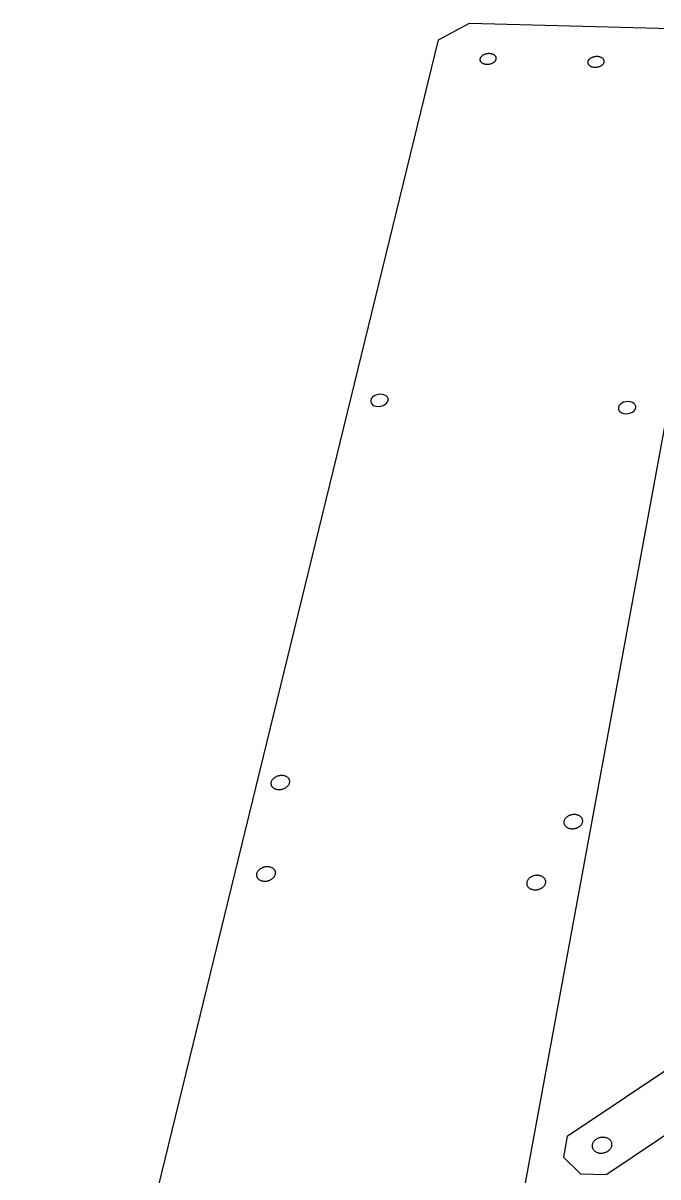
# Model space of a CAD drawing. Extents: x -270 to 291, y -189 to 194.
# Drawn here: x -270.2 to -138.6, y -45.3 to 194.1 of the extents above; entities that cross this region are included whole.
import ezdxf

# ---------------------------------------------------------------- set-up
doc = ezdxf.new("R2010")
doc.units = 0
doc.layers.get('0').update_dxf_attribs({"linetype": 'CONTINUOUS'})

msp = doc.modelspace()

# ---------------------------------------------------------------- linework, layer by layer
for p, q in [((-184.11, 190.59), (-177.68, 194.07)), ((-177.68, 194.07), (226.06, 183.11)), ((-270.2, -162.2), (-184.11, 190.59)), ((-175.48, 186.75), (-175.5, 186.68)), ((-175.45, 186.82), (-175.48, 186.75)), ((-175.42, 186.89), (-175.45, 186.82)), ((-175.38, 186.96), (-175.42, 186.89)), ((-175.33, 187.03), (-175.38, 186.96)), ((-175.28, 187.1), (-175.33, 187.03)), ((-175.22, 187.16), (-175.28, 187.1)), ((-175.15, 187.22), (-175.22, 187.16)), ((-175.08, 187.28), (-175.15, 187.22)), ((-175, 187.34), (-175.08, 187.28)), ((-174.92, 187.39), (-175, 187.34)), ((-174.83, 187.44), (-174.92, 187.39)), ((-174.74, 187.49), (-174.83, 187.44)), ((-174.64, 187.53), (-174.74, 187.49)), ((-174.54, 187.57), (-174.64, 187.53)), ((-174.44, 187.61), (-174.54, 187.57)), ((-174.34, 187.64), (-174.44, 187.61)), ((-174.23, 187.67), (-174.34, 187.64)), ((-174.12, 187.69), (-174.23, 187.67)), ((-174.01, 187.71), (-174.12, 187.69)), ((-173.9, 187.72), (-174.01, 187.71)), ((-173.79, 187.73), (-173.9, 187.72)), ((-173.68, 187.73), (-173.79, 187.73)), ((-173.57, 187.73), (-173.68, 187.73)), ((-173.46, 187.73), (-173.57, 187.73)), ((-173.35, 187.72), (-173.46, 187.73)), ((-173.25, 187.7), (-173.35, 187.72)), ((-173.15, 187.68), (-173.25, 187.7)), ((-173.05, 187.66), (-173.15, 187.68)), ((-172.95, 187.63), (-173.05, 187.66)), ((-172.86, 187.6), (-172.95, 187.63)), ((-172.77, 187.56), (-172.86, 187.6)), ((-172.68, 187.52), (-172.77, 187.56)), ((-172.6, 187.48), (-172.68, 187.52)), ((-172.53, 187.43), (-172.6, 187.48)), ((-172.46, 187.38), (-172.53, 187.43)), ((-172.4, 187.32), (-172.46, 187.38)), ((-172.34, 187.27), (-172.4, 187.32)), ((-172.29, 187.21), (-172.34, 187.27)), ((-172.25, 187.14), (-172.29, 187.21)), ((-172.21, 187.08), (-172.25, 187.14)), ((-172.18, 187.01), (-172.21, 187.08)), ((-172.16, 186.94), (-172.18, 187.01)), ((-172.14, 186.87), (-172.16, 186.94)), ((-172.13, 186.8), (-172.14, 186.87)), ((-172.14, 186.66), (-172.13, 186.73)), ((-172.13, 186.73), (-172.13, 186.8)), ((-152.65, 186.73), (-152.72, 186.67)), ((-152.57, 186.78), (-152.65, 186.73)), ((-152.48, 186.83), (-152.57, 186.78)), ((-152.39, 186.88), (-152.48, 186.83)), ((-152.29, 186.92), (-152.39, 186.88)), ((-152.2, 186.96), (-152.29, 186.92)), ((-152.09, 187), (-152.2, 186.96)), ((-151.99, 187.03), (-152.09, 187)), ((-151.88, 187.06), (-151.99, 187.03)), ((-151.78, 187.08), (-151.88, 187.06)), ((-151.67, 187.1), (-151.78, 187.08)), ((-151.56, 187.11), (-151.67, 187.1)), ((-151.45, 187.12), (-151.56, 187.11)), ((-151.33, 187.12), (-151.45, 187.12)), ((-151.22, 187.12), (-151.33, 187.12)), ((-151.12, 187.12), (-151.22, 187.12)), ((-151.01, 187.11), (-151.12, 187.12)), ((-150.9, 187.09), (-151.01, 187.11)), ((-150.8, 187.07), (-150.9, 187.09)), ((-150.7, 187.05), (-150.8, 187.07)), ((-150.6, 187.02), (-150.7, 187.05)), ((-150.51, 186.99), (-150.6, 187.02)), ((-150.42, 186.95), (-150.51, 186.99)), ((-150.33, 186.91), (-150.42, 186.95)), ((-150.25, 186.87), (-150.33, 186.91)), ((-150.18, 186.82), (-150.25, 186.87)), ((-150.11, 186.77), (-150.18, 186.82)), ((-150.04, 186.71), (-150.11, 186.77)), ((-175.5, 186.68), (-175.52, 186.61)), ((-175.52, 186.61), (-175.52, 186.53)), ((-175.52, 186.53), (-175.52, 186.46)), ((-175.52, 186.46), (-175.51, 186.39)), ((-175.51, 186.39), (-175.5, 186.32)), ((-175.5, 186.32), (-175.47, 186.25)), ((-175.47, 186.25), (-175.44, 186.19)), ((-175.44, 186.19), (-175.41, 186.12)), ((-175.41, 186.12), (-175.36, 186.06)), ((-175.36, 186.06), (-175.31, 186)), ((-175.31, 186), (-175.26, 185.94)), ((-175.26, 185.94), (-175.19, 185.89)), ((-175.19, 185.89), (-175.13, 185.83)), ((-175.13, 185.83), (-175.05, 185.79)), ((-175.05, 185.79), (-174.97, 185.74)), ((-174.97, 185.74), (-174.89, 185.7)), ((-174.89, 185.7), (-174.8, 185.66)), ((-174.8, 185.66), (-174.71, 185.63)), ((-174.71, 185.63), (-174.61, 185.6)), ((-174.61, 185.6), (-174.51, 185.58)), ((-174.51, 185.58), (-174.41, 185.56)), ((-174.41, 185.56), (-174.3, 185.55)), ((-174.3, 185.55), (-174.19, 185.54)), ((-174.19, 185.54), (-174.08, 185.53)), ((-174.08, 185.53), (-173.97, 185.53)), ((-173.97, 185.53), (-173.86, 185.53)), ((-173.86, 185.53), (-173.75, 185.54)), ((-173.75, 185.54), (-173.64, 185.56)), ((-173.64, 185.56), (-173.53, 185.57)), ((-173.53, 185.57), (-173.42, 185.6)), ((-173.42, 185.6), (-173.31, 185.62)), ((-173.31, 185.62), (-173.21, 185.66)), ((-173.21, 185.66), (-173.11, 185.69)), ((-173.11, 185.69), (-173.01, 185.73)), ((-173.01, 185.73), (-172.91, 185.77)), ((-172.91, 185.77), (-172.82, 185.82)), ((-172.82, 185.82), (-172.73, 185.87)), ((-172.73, 185.87), (-172.65, 185.93)), ((-172.65, 185.93), (-172.57, 185.98)), ((-172.57, 185.98), (-172.5, 186.04)), ((-172.5, 186.04), (-172.44, 186.1)), ((-172.44, 186.1), (-172.37, 186.17)), ((-172.37, 186.17), (-172.32, 186.24)), ((-172.32, 186.24), (-172.27, 186.3)), ((-172.27, 186.3), (-172.23, 186.37)), ((-172.23, 186.37), (-172.2, 186.44)), ((-172.2, 186.44), (-172.17, 186.51)), ((-172.17, 186.51), (-172.15, 186.59)), ((-172.15, 186.59), (-172.14, 186.66)), ((-153.14, 186.07), (-153.15, 185.99)), ((-153.15, 185.99), (-153.15, 185.92)), ((-153.15, 185.92), (-153.15, 185.85)), ((-153.15, 185.85), (-153.14, 185.78)), ((-153.12, 186.14), (-153.14, 186.07)), ((-153.14, 185.78), (-153.12, 185.71)), ((-153.09, 186.21), (-153.12, 186.14)), ((-153.12, 185.71), (-153.1, 185.64)), ((-153.1, 185.64), (-153.07, 185.57)), ((-153.06, 186.28), (-153.09, 186.21)), ((-153.07, 185.57), (-153.03, 185.51)), ((-153.02, 186.35), (-153.06, 186.28)), ((-153.03, 185.51), (-152.98, 185.45)), ((-152.97, 186.42), (-153.02, 186.35)), ((-152.98, 185.45), (-152.93, 185.39)), ((-152.92, 186.48), (-152.97, 186.42)), ((-152.93, 185.39), (-152.87, 185.33)), ((-152.86, 186.55), (-152.92, 186.48)), ((-152.87, 185.33), (-152.81, 185.27)), ((-152.79, 186.61), (-152.86, 186.55)), ((-152.81, 185.27), (-152.74, 185.22)), ((-152.72, 186.67), (-152.79, 186.61)), ((-152.74, 185.22), (-152.66, 185.17)), ((-152.66, 185.17), (-152.58, 185.13)), ((-152.58, 185.13), (-152.5, 185.09)), ((-152.5, 185.09), (-152.41, 185.05)), ((-152.41, 185.05), (-152.32, 185.02)), ((-152.32, 185.02), (-152.22, 184.99)), ((-152.22, 184.99), (-152.12, 184.97)), ((-152.12, 184.97), (-152.01, 184.95)), ((-152.01, 184.95), (-151.91, 184.93)), ((-151.91, 184.93), (-151.8, 184.92)), ((-151.8, 184.92), (-151.69, 184.92)), ((-151.69, 184.92), (-151.58, 184.92)), ((-151.58, 184.92), (-151.47, 184.92)), ((-151.47, 184.92), (-151.36, 184.93)), ((-151.36, 184.93), (-151.25, 184.94)), ((-151.25, 184.94), (-151.14, 184.96)), ((-151.14, 184.96), (-151.03, 184.98)), ((-151.03, 184.98), (-150.92, 185.01)), ((-150.92, 185.01), (-150.82, 185.04)), ((-150.82, 185.04), (-150.72, 185.08)), ((-150.72, 185.08), (-150.62, 185.12)), ((-150.62, 185.12), (-150.52, 185.16)), ((-150.52, 185.16), (-150.43, 185.21)), ((-150.43, 185.21), (-150.35, 185.26)), ((-150.35, 185.26), (-150.27, 185.31)), ((-150.27, 185.31), (-150.19, 185.37)), ((-150.19, 185.37), (-150.12, 185.43)), ((-150.12, 185.43), (-150.05, 185.49)), ((-150.05, 185.49), (-149.99, 185.56)), ((-149.98, 186.66), (-150.04, 186.71)), ((-149.99, 185.56), (-149.94, 185.62)), ((-149.93, 186.59), (-149.98, 186.66)), ((-149.94, 185.62), (-149.9, 185.69)), ((-149.89, 186.53), (-149.93, 186.59)), ((-149.9, 185.69), (-149.86, 185.76)), ((-149.85, 186.47), (-149.89, 186.53)), ((-149.86, 185.76), (-149.82, 185.83)), ((-149.82, 186.4), (-149.85, 186.47)), ((-149.79, 186.33), (-149.82, 186.4)), ((-149.82, 185.83), (-149.8, 185.9)), ((-149.8, 185.9), (-149.78, 185.98)), ((-149.78, 186.26), (-149.79, 186.33)), ((-149.77, 186.19), (-149.78, 186.26)), ((-149.78, 185.98), (-149.77, 186.05)), ((-149.76, 186.12), (-149.77, 186.19)), ((-149.77, 186.05), (-149.76, 186.12)), ((-176.22, -101.86), (-128.31, 158.84)), ((-198.05, 116.09), (-198.16, 115.77)), ((-198.16, 115.77), (-198.14, 115.44)), ((-198.14, 115.44), (-198.01, 115.14)), ((-197.82, 116.4), (-198.05, 116.09)), ((-198.01, 115.14), (-197.76, 114.88)), ((-197.5, 116.66), (-197.82, 116.4)), ((-197.09, 116.87), (-197.5, 116.66)), ((-196.64, 117), (-197.09, 116.87)), ((-196.17, 117.05), (-196.64, 117)), ((-195.7, 117.02), (-196.17, 117.05)), ((-195.29, 116.9), (-195.7, 117.02)), ((-195.6, 114.72), (-195.2, 114.93)), ((-194.94, 116.71), (-195.29, 116.9)), ((-195.2, 114.93), (-194.87, 115.19)), ((-194.69, 116.45), (-194.94, 116.71)), ((-194.87, 115.19), (-194.65, 115.5)), ((-194.56, 116.15), (-194.69, 116.45)), ((-194.65, 115.5), (-194.54, 115.83)), ((-194.54, 115.83), (-194.56, 116.15)), ((-146.47, 114.96), (-146.71, 114.66)), ((-146.14, 115.21), (-146.47, 114.96)), ((-145.73, 115.4), (-146.14, 115.21)), ((-145.27, 115.52), (-145.73, 115.4)), ((-144.8, 115.55), (-145.27, 115.52)), ((-144.34, 115.5), (-144.8, 115.55)), ((-143.93, 115.36), (-144.34, 115.5)), ((-143.6, 115.15), (-143.93, 115.36)), ((-143.36, 114.89), (-143.6, 115.15)), ((-197.76, 114.88), (-197.41, 114.69)), ((-197.41, 114.69), (-196.99, 114.57)), ((-196.99, 114.57), (-196.53, 114.54)), ((-196.53, 114.54), (-196.06, 114.59)), ((-196.06, 114.59), (-195.6, 114.72)), ((-146.71, 114.66), (-146.83, 114.33)), ((-146.83, 114.33), (-146.82, 114.01)), ((-146.82, 114.01), (-146.7, 113.7)), ((-146.7, 113.7), (-146.46, 113.43)), ((-146.46, 113.43), (-146.12, 113.22)), ((-146.12, 113.22), (-145.71, 113.08)), ((-145.71, 113.08), (-145.25, 113.03)), ((-145.25, 113.03), (-144.78, 113.06)), ((-144.78, 113.06), (-144.32, 113.18)), ((-144.32, 113.18), (-143.92, 113.37)), ((-143.92, 113.37), (-143.58, 113.62)), ((-143.58, 113.62), (-143.35, 113.92)), ((-143.23, 114.58), (-143.36, 114.89)), ((-143.35, 113.92), (-143.23, 114.25)), ((-143.23, 114.25), (-143.23, 114.58)), ((-218.82, 36.48), (-218.83, 36.39)), ((-218.83, 36.39), (-218.83, 36.29)), ((-218.83, 36.29), (-218.83, 36.2)), ((-218.83, 36.2), (-218.81, 36.11)), ((-218.8, 36.58), (-218.82, 36.48)), ((-218.81, 36.11), (-218.79, 36.02)), ((-218.78, 36.67), (-218.8, 36.58)), ((-218.79, 36.02), (-218.76, 35.93)), ((-218.74, 36.77), (-218.78, 36.67)), ((-218.76, 35.93), (-218.72, 35.85)), ((-218.7, 36.86), (-218.74, 36.77)), ((-218.65, 36.95), (-218.7, 36.86)), ((-218.59, 37.04), (-218.65, 36.95)), ((-218.52, 37.13), (-218.59, 37.04)), ((-218.45, 37.21), (-218.52, 37.13)), ((-218.37, 37.29), (-218.45, 37.21)), ((-218.29, 37.37), (-218.37, 37.29)), ((-218.19, 37.44), (-218.29, 37.37)), ((-218.1, 37.52), (-218.19, 37.44)), ((-218, 37.58), (-218.1, 37.52)), ((-217.89, 37.64), (-218, 37.58)), ((-217.78, 37.7), (-217.89, 37.64)), ((-217.66, 37.75), (-217.78, 37.7)), ((-217.54, 37.8), (-217.66, 37.75)), ((-217.42, 37.84), (-217.54, 37.8)), ((-217.3, 37.87), (-217.42, 37.84)), ((-217.17, 37.9), (-217.3, 37.87)), ((-217.05, 37.93), (-217.17, 37.9)), ((-216.92, 37.95), (-217.05, 37.93)), ((-216.79, 37.96), (-216.92, 37.95)), ((-216.66, 37.96), (-216.79, 37.96)), ((-216.54, 37.96), (-216.66, 37.96)), ((-216.41, 37.95), (-216.54, 37.96)), ((-216.29, 37.94), (-216.41, 37.95)), ((-216.17, 37.92), (-216.29, 37.94)), ((-216.05, 37.9), (-216.17, 37.92)), ((-215.94, 37.87), (-216.05, 37.9)), ((-215.83, 37.83), (-215.94, 37.87)), ((-215.73, 37.79), (-215.83, 37.83)), ((-215.63, 37.74), (-215.73, 37.79)), ((-215.53, 37.69), (-215.63, 37.74)), ((-215.44, 37.63), (-215.53, 37.69)), ((-215.36, 37.56), (-215.44, 37.63)), ((-215.28, 37.5), (-215.36, 37.56)), ((-215.31, 35.82), (-215.24, 35.91)), ((-215.21, 37.42), (-215.28, 37.5)), ((-215.24, 35.91), (-215.18, 36)), ((-215.15, 37.35), (-215.21, 37.42)), ((-215.18, 36), (-215.12, 36.08)), ((-215.1, 37.27), (-215.15, 37.35)), ((-215.12, 36.08), (-215.07, 36.18)), ((-215.05, 37.19), (-215.1, 37.27)), ((-215.07, 36.18), (-215.03, 36.27)), ((-215.01, 37.1), (-215.05, 37.19)), ((-215.03, 36.27), (-214.99, 36.36)), ((-214.98, 37.01), (-215.01, 37.1)), ((-214.99, 36.36), (-214.96, 36.46)), ((-214.96, 36.92), (-214.98, 37.01)), ((-214.94, 36.83), (-214.96, 36.92)), ((-214.96, 36.46), (-214.95, 36.55)), ((-214.95, 36.55), (-214.94, 36.65)), ((-214.93, 36.74), (-214.94, 36.83)), ((-214.94, 36.65), (-214.93, 36.74)), ((-218.72, 35.85), (-218.67, 35.76)), ((-218.67, 35.76), (-218.62, 35.68)), ((-218.62, 35.68), (-218.56, 35.61)), ((-218.56, 35.61), (-218.49, 35.54)), ((-218.49, 35.54), (-218.41, 35.47)), ((-218.41, 35.47), (-218.33, 35.41)), ((-218.33, 35.41), (-218.24, 35.35)), ((-218.24, 35.35), (-218.15, 35.29)), ((-218.15, 35.29), (-218.05, 35.25)), ((-218.05, 35.25), (-217.94, 35.2)), ((-217.94, 35.2), (-217.83, 35.17)), ((-217.83, 35.17), (-217.72, 35.13)), ((-217.72, 35.13), (-217.6, 35.11)), ((-217.6, 35.11), (-217.48, 35.09)), ((-217.48, 35.09), (-217.36, 35.08)), ((-217.36, 35.08), (-217.23, 35.07)), ((-217.23, 35.07), (-217.11, 35.07)), ((-217.11, 35.07), (-216.98, 35.07)), ((-216.98, 35.07), (-216.85, 35.09)), ((-216.85, 35.09), (-216.72, 35.1)), ((-216.72, 35.1), (-216.6, 35.13)), ((-216.6, 35.13), (-216.47, 35.16)), ((-216.47, 35.16), (-216.35, 35.19)), ((-216.35, 35.19), (-216.22, 35.23)), ((-216.22, 35.23), (-216.11, 35.28)), ((-216.11, 35.28), (-215.99, 35.33)), ((-215.99, 35.33), (-215.88, 35.39)), ((-215.88, 35.39), (-215.77, 35.45)), ((-215.77, 35.45), (-215.67, 35.52)), ((-215.67, 35.52), (-215.57, 35.59)), ((-215.57, 35.59), (-215.48, 35.66)), ((-215.48, 35.66), (-215.39, 35.74)), ((-215.39, 35.74), (-215.31, 35.82)), ((-158.02, 28.75), (-158.06, 28.65)), ((-157.97, 28.84), (-158.02, 28.75)), ((-157.92, 28.93), (-157.97, 28.84)), ((-157.86, 29.02), (-157.92, 28.93)), ((-157.79, 29.1), (-157.86, 29.02)), ((-157.71, 29.19), (-157.79, 29.1)), ((-157.63, 29.27), (-157.71, 29.19)), ((-157.54, 29.34), (-157.63, 29.27)), ((-157.45, 29.41), (-157.54, 29.34)), ((-157.35, 29.48), (-157.45, 29.41)), ((-157.24, 29.54), (-157.35, 29.48)), ((-157.14, 29.6), (-157.24, 29.54)), ((-157.02, 29.65), (-157.14, 29.6)), ((-156.9, 29.7), (-157.02, 29.65)), ((-156.78, 29.74), (-156.9, 29.7)), ((-156.66, 29.78), (-156.78, 29.74)), ((-156.54, 29.81), (-156.66, 29.78)), ((-156.41, 29.83), (-156.54, 29.81)), ((-156.28, 29.85), (-156.41, 29.83)), ((-156.16, 29.86), (-156.28, 29.85)), ((-156.03, 29.87), (-156.16, 29.86)), ((-155.9, 29.87), (-156.03, 29.87)), ((-155.78, 29.86), (-155.9, 29.87)), ((-155.65, 29.85), (-155.78, 29.86)), ((-155.53, 29.83), (-155.65, 29.85)), ((-155.41, 29.8), (-155.53, 29.83)), ((-155.29, 29.77), (-155.41, 29.8)), ((-155.18, 29.73), (-155.29, 29.77)), ((-155.07, 29.69), (-155.18, 29.73)), ((-154.97, 29.64), (-155.07, 29.69)), ((-154.87, 29.59), (-154.97, 29.64)), ((-154.78, 29.53), (-154.87, 29.59)), ((-154.69, 29.46), (-154.78, 29.53)), ((-154.61, 29.39), (-154.69, 29.46)), ((-154.54, 29.32), (-154.61, 29.39)), ((-154.47, 29.24), (-154.54, 29.32)), ((-154.41, 29.16), (-154.47, 29.24)), ((-154.36, 29.08), (-154.41, 29.16)), ((-154.32, 28.99), (-154.36, 29.08)), ((-154.28, 28.91), (-154.32, 28.99)), ((-154.25, 28.81), (-154.28, 28.91)), ((-154.23, 28.72), (-154.25, 28.81)), ((-158.11, 28.46), (-158.13, 28.37)), ((-158.13, 28.37), (-158.13, 28.27)), ((-158.13, 28.27), (-158.13, 28.18)), ((-158.13, 28.18), (-158.12, 28.08)), ((-158.12, 28.08), (-158.1, 27.99)), ((-158.09, 28.56), (-158.11, 28.46)), ((-158.1, 27.99), (-158.07, 27.9)), ((-158.06, 28.65), (-158.09, 28.56)), ((-158.07, 27.9), (-158.03, 27.81)), ((-158.03, 27.81), (-157.99, 27.72)), ((-157.99, 27.72), (-157.94, 27.64)), ((-157.94, 27.64), (-157.88, 27.56)), ((-157.88, 27.56), (-157.81, 27.48)), ((-157.81, 27.48), (-157.74, 27.41)), ((-157.74, 27.41), (-157.66, 27.34)), ((-157.66, 27.34), (-157.57, 27.27)), ((-157.57, 27.27), (-157.48, 27.21)), ((-157.48, 27.21), (-157.38, 27.16)), ((-157.38, 27.16), (-157.28, 27.11)), ((-157.28, 27.11), (-157.17, 27.07)), ((-157.17, 27.07), (-157.06, 27.03)), ((-157.06, 27.03), (-156.94, 27)), ((-156.94, 27), (-156.82, 26.97)), ((-156.82, 26.97), (-156.7, 26.95)), ((-156.7, 26.95), (-156.58, 26.94)), ((-156.58, 26.94), (-156.45, 26.93)), ((-156.45, 26.93), (-156.32, 26.93)), ((-156.32, 26.93), (-156.19, 26.94)), ((-156.19, 26.94), (-156.07, 26.95)), ((-156.07, 26.95), (-155.94, 26.97)), ((-155.94, 26.97), (-155.81, 26.99)), ((-155.81, 26.99), (-155.69, 27.02)), ((-155.69, 27.02), (-155.56, 27.06)), ((-155.56, 27.06), (-155.44, 27.1)), ((-155.44, 27.1), (-155.33, 27.15)), ((-155.33, 27.15), (-155.21, 27.2)), ((-155.21, 27.2), (-155.1, 27.26)), ((-155.1, 27.26), (-155, 27.32)), ((-155, 27.32), (-154.9, 27.39)), ((-154.9, 27.39), (-154.81, 27.46)), ((-154.81, 27.46), (-154.72, 27.54)), ((-154.72, 27.54), (-154.63, 27.61)), ((-154.63, 27.61), (-154.56, 27.7)), ((-154.56, 27.7), (-154.49, 27.78)), ((-154.49, 27.78), (-154.43, 27.87)), ((-154.43, 27.87), (-154.38, 27.96)), ((-154.38, 27.96), (-154.33, 28.06)), ((-154.33, 28.06), (-154.29, 28.15)), ((-154.29, 28.15), (-154.26, 28.24)), ((-154.26, 28.24), (-154.24, 28.34)), ((-154.24, 28.34), (-154.23, 28.44)), ((-154.22, 28.63), (-154.23, 28.72)), ((-154.23, 28.44), (-154.22, 28.53)), ((-154.22, 28.53), (-154.22, 28.63)), ((-221.82, 17.51), (-221.83, 17.41)), ((-221.83, 17.41), (-221.83, 17.31)), ((-221.83, 17.31), (-221.83, 17.22)), ((-221.83, 17.22), (-221.81, 17.12)), ((-221.8, 17.61), (-221.82, 17.51)), ((-221.81, 17.12), (-221.79, 17.03)), ((-221.77, 17.7), (-221.8, 17.61)), ((-221.79, 17.03), (-221.76, 16.94)), ((-221.74, 17.8), (-221.77, 17.7)), ((-221.76, 16.94), (-221.72, 16.85)), ((-221.69, 17.9), (-221.74, 17.8)), ((-221.72, 16.85), (-221.67, 16.77)), ((-221.64, 17.99), (-221.69, 17.9)), ((-221.67, 16.77), (-221.61, 16.68)), ((-221.58, 18.08), (-221.64, 17.99)), ((-221.51, 18.17), (-221.58, 18.08)), ((-221.44, 18.26), (-221.51, 18.17)), ((-221.36, 18.34), (-221.44, 18.26)), ((-221.27, 18.43), (-221.36, 18.34)), ((-221.18, 18.5), (-221.27, 18.43)), ((-221.08, 18.58), (-221.18, 18.5)), ((-220.97, 18.64), (-221.08, 18.58)), ((-220.87, 18.71), (-220.97, 18.64)), ((-220.75, 18.77), (-220.87, 18.71)), ((-220.64, 18.82), (-220.75, 18.77)), ((-220.51, 18.87), (-220.64, 18.82)), ((-220.39, 18.91), (-220.51, 18.87)), ((-220.27, 18.95), (-220.39, 18.91)), ((-220.14, 18.98), (-220.27, 18.95)), ((-220.01, 19), (-220.14, 18.98)), ((-219.88, 19.02), (-220.01, 19)), ((-219.75, 19.03), (-219.88, 19.02)), ((-219.62, 19.04), (-219.75, 19.03)), ((-219.49, 19.04), (-219.62, 19.04)), ((-219.37, 19.03), (-219.49, 19.04)), ((-219.24, 19.02), (-219.37, 19.03)), ((-219.12, 19), (-219.24, 19.02)), ((-219, 18.97), (-219.12, 19)), ((-218.89, 18.94), (-219, 18.97)), ((-218.77, 18.9), (-218.89, 18.94)), ((-218.67, 18.85), (-218.77, 18.9)), ((-218.57, 18.81), (-218.67, 18.85)), ((-218.47, 18.75), (-218.57, 18.81)), ((-218.38, 18.69), (-218.47, 18.75)), ((-218.3, 18.63), (-218.38, 18.69)), ((-218.34, 16.74), (-218.26, 16.83)), ((-218.22, 18.56), (-218.3, 18.63)), ((-218.26, 16.83), (-218.18, 16.92)), ((-218.15, 18.48), (-218.22, 18.56)), ((-218.18, 16.92), (-218.12, 17.01)), ((-218.09, 18.4), (-218.15, 18.48)), ((-218.12, 17.01), (-218.06, 17.1)), ((-218.03, 18.32), (-218.09, 18.4)), ((-218.06, 17.1), (-218, 17.19)), ((-217.98, 18.24), (-218.03, 18.32)), ((-218, 17.19), (-217.96, 17.29)), ((-217.94, 18.15), (-217.98, 18.24)), ((-217.96, 17.29), (-217.93, 17.38)), ((-217.91, 18.06), (-217.94, 18.15)), ((-217.93, 17.38), (-217.9, 17.48)), ((-217.89, 17.97), (-217.91, 18.06)), ((-217.9, 17.48), (-217.88, 17.58)), ((-217.87, 17.87), (-217.89, 17.97)), ((-217.88, 17.58), (-217.87, 17.68)), ((-217.87, 17.77), (-217.87, 17.87)), ((-217.87, 17.68), (-217.87, 17.77)), ((-165.13, 16.79), (-165.23, 16.72)), ((-165.03, 16.86), (-165.13, 16.79)), ((-164.93, 16.93), (-165.03, 16.86)), ((-164.81, 16.98), (-164.93, 16.93)), ((-164.7, 17.04), (-164.81, 16.98)), ((-164.58, 17.09), (-164.7, 17.04)), ((-164.46, 17.13), (-164.58, 17.09)), ((-164.34, 17.17), (-164.46, 17.13)), ((-164.21, 17.2), (-164.34, 17.17)), ((-164.08, 17.22), (-164.21, 17.2)), ((-163.95, 17.24), (-164.08, 17.22)), ((-163.82, 17.25), (-163.95, 17.24)), ((-163.69, 17.26), (-163.82, 17.25)), ((-163.57, 17.26), (-163.69, 17.26)), ((-163.44, 17.25), (-163.57, 17.26)), ((-163.31, 17.23), (-163.44, 17.25)), ((-163.19, 17.21), (-163.31, 17.23)), ((-163.07, 17.19), (-163.19, 17.21)), ((-162.95, 17.16), (-163.07, 17.19)), ((-162.84, 17.12), (-162.95, 17.16)), ((-162.73, 17.07), (-162.84, 17.12)), ((-162.63, 17.02), (-162.73, 17.07)), ((-162.53, 16.97), (-162.63, 17.02)), ((-162.43, 16.91), (-162.53, 16.97)), ((-162.35, 16.84), (-162.43, 16.91)), ((-162.27, 16.77), (-162.35, 16.84)), ((-162.19, 16.7), (-162.27, 16.77)), ((-221.61, 16.68), (-221.55, 16.61)), ((-221.55, 16.61), (-221.48, 16.53)), ((-221.48, 16.53), (-221.4, 16.46)), ((-221.4, 16.46), (-221.32, 16.4)), ((-221.32, 16.4), (-221.23, 16.34)), ((-221.23, 16.34), (-221.13, 16.28)), ((-221.13, 16.28), (-221.03, 16.23)), ((-221.03, 16.23), (-220.93, 16.19)), ((-220.93, 16.19), (-220.81, 16.15)), ((-220.81, 16.15), (-220.7, 16.12)), ((-220.7, 16.12), (-220.58, 16.09)), ((-220.58, 16.09), (-220.46, 16.07)), ((-220.46, 16.07), (-220.33, 16.06)), ((-220.33, 16.06), (-220.21, 16.05)), ((-220.21, 16.05), (-220.08, 16.05)), ((-220.08, 16.05), (-219.95, 16.05)), ((-219.95, 16.05), (-219.82, 16.07)), ((-219.82, 16.07), (-219.69, 16.08)), ((-219.69, 16.08), (-219.56, 16.11)), ((-219.56, 16.11), (-219.43, 16.14)), ((-219.43, 16.14), (-219.31, 16.18)), ((-219.31, 16.18), (-219.18, 16.22)), ((-219.18, 16.22), (-219.06, 16.27)), ((-219.06, 16.27), (-218.94, 16.32)), ((-218.94, 16.32), (-218.83, 16.38)), ((-218.83, 16.38), (-218.72, 16.44)), ((-218.72, 16.44), (-218.62, 16.51)), ((-218.62, 16.51), (-218.52, 16.59)), ((-218.52, 16.59), (-218.42, 16.66)), ((-218.42, 16.66), (-218.34, 16.74)), ((-165.82, 15.72), (-165.83, 15.63)), ((-165.83, 15.63), (-165.83, 15.53)), ((-165.83, 15.53), (-165.82, 15.43)), ((-165.81, 15.82), (-165.82, 15.72)), ((-165.82, 15.43), (-165.8, 15.34)), ((-165.79, 15.92), (-165.81, 15.82)), ((-165.8, 15.34), (-165.77, 15.24)), ((-165.75, 16.02), (-165.79, 15.92)), ((-165.77, 15.24), (-165.73, 15.15)), ((-165.71, 16.11), (-165.75, 16.02)), ((-165.73, 15.15), (-165.69, 15.06)), ((-165.67, 16.21), (-165.71, 16.11)), ((-165.69, 15.06), (-165.64, 14.98)), ((-165.61, 16.3), (-165.67, 16.21)), ((-165.64, 14.98), (-165.58, 14.9)), ((-165.55, 16.39), (-165.61, 16.3)), ((-165.58, 14.9), (-165.51, 14.82)), ((-165.48, 16.48), (-165.55, 16.39)), ((-165.51, 14.82), (-165.44, 14.74)), ((-165.4, 16.56), (-165.48, 16.48)), ((-165.44, 14.74), (-165.36, 14.67)), ((-165.32, 16.64), (-165.4, 16.56)), ((-165.36, 14.67), (-165.27, 14.61)), ((-165.23, 16.72), (-165.32, 16.64)), ((-165.27, 14.61), (-165.18, 14.55)), ((-165.18, 14.55), (-165.08, 14.49)), ((-165.08, 14.49), (-164.98, 14.44)), ((-164.98, 14.44), (-164.87, 14.4)), ((-164.87, 14.4), (-164.75, 14.36)), ((-163.37, 14.35), (-163.24, 14.39)), ((-163.24, 14.39), (-163.12, 14.43)), ((-163.12, 14.43), (-163, 14.48)), ((-163, 14.48), (-162.89, 14.53)), ((-162.89, 14.53), (-162.78, 14.59)), ((-162.78, 14.59), (-162.67, 14.66)), ((-162.67, 14.66), (-162.57, 14.72)), ((-162.57, 14.72), (-162.47, 14.8)), ((-162.47, 14.8), (-162.38, 14.87)), ((-162.38, 14.87), (-162.3, 14.96)), ((-162.3, 14.96), (-162.22, 15.04)), ((-162.22, 15.04), (-162.15, 15.13)), ((-162.13, 16.62), (-162.19, 16.7)), ((-162.15, 15.13), (-162.09, 15.22)), ((-162.07, 16.54), (-162.13, 16.62)), ((-162.09, 15.22), (-162.04, 15.31)), ((-162.02, 16.45), (-162.07, 16.54)), ((-162.04, 15.31), (-161.99, 15.41)), ((-161.97, 16.37), (-162.02, 16.45)), ((-161.99, 15.41), (-161.95, 15.5)), ((-161.94, 16.27), (-161.97, 16.37)), ((-161.95, 15.5), (-161.92, 15.6)), ((-161.91, 16.18), (-161.94, 16.27)), ((-161.92, 15.6), (-161.9, 15.7)), ((-161.89, 16.09), (-161.91, 16.18)), ((-161.9, 15.7), (-161.88, 15.79)), ((-161.88, 15.99), (-161.89, 16.09)), ((-161.88, 15.89), (-161.88, 15.99)), ((-161.88, 15.79), (-161.88, 15.89)), ((-164.75, 14.36), (-164.64, 14.33)), ((-164.64, 14.33), (-164.52, 14.3)), ((-164.52, 14.3), (-164.39, 14.28)), ((-164.39, 14.28), (-164.27, 14.27)), ((-164.27, 14.27), (-164.14, 14.26)), ((-164.14, 14.26), (-164.01, 14.26)), ((-164.01, 14.26), (-163.88, 14.26)), ((-163.88, 14.26), (-163.75, 14.28)), ((-163.75, 14.28), (-163.62, 14.29)), ((-163.62, 14.29), (-163.49, 14.32)), ((-163.49, 14.32), (-163.37, 14.35)), ((-157.42, -36.85), (-126.82, -16.33)), ((-111.03, -18.97), (-149.19, -44.83)), ((-157.42, -36.85), (-158.2, -41.21)), ((-152.11, -38.24), (-152.16, -38.34)), ((-152.06, -38.14), (-152.11, -38.24)), ((-151.99, -38.04), (-152.06, -38.14)), ((-151.92, -37.95), (-151.99, -38.04)), ((-151.84, -37.85), (-151.92, -37.95)), ((-151.75, -37.77), (-151.84, -37.85)), ((-151.66, -37.68), (-151.75, -37.77)), ((-151.56, -37.6), (-151.66, -37.68)), ((-151.46, -37.53), (-151.56, -37.6)), ((-151.35, -37.46), (-151.46, -37.53)), ((-151.23, -37.39), (-151.35, -37.46)), ((-151.11, -37.33), (-151.23, -37.39)), ((-150.99, -37.28), (-151.11, -37.33)), ((-150.86, -37.23), (-150.99, -37.28)), ((-150.73, -37.19), (-150.86, -37.23)), ((-150.6, -37.16), (-150.73, -37.19)), ((-150.47, -37.13), (-150.6, -37.16)), ((-150.33, -37.11), (-150.47, -37.13)), ((-150.2, -37.1), (-150.33, -37.11)), ((-150.06, -37.09), (-150.2, -37.1)), ((-149.93, -37.1), (-150.06, -37.09)), ((-149.8, -37.1), (-149.93, -37.1)), ((-149.67, -37.12), (-149.8, -37.1)), ((-149.54, -37.14), (-149.67, -37.12)), ((-149.41, -37.17), (-149.54, -37.14)), ((-149.29, -37.2), (-149.41, -37.17)), ((-149.17, -37.25), (-149.29, -37.2)), ((-149.05, -37.29), (-149.17, -37.25)), ((-148.95, -37.35), (-149.05, -37.29)), ((-148.84, -37.41), (-148.95, -37.35)), ((-148.74, -37.47), (-148.84, -37.41)), ((-148.65, -37.55), (-148.74, -37.47)), ((-148.57, -37.62), (-148.65, -37.55)), ((-148.49, -37.7), (-148.57, -37.62)), ((-148.42, -37.79), (-148.49, -37.7)), ((-148.35, -37.88), (-148.42, -37.79)), ((-148.3, -37.97), (-148.35, -37.88)), ((-148.25, -38.07), (-148.3, -37.97)), ((-148.21, -38.17), (-148.25, -38.07)), ((-148.18, -38.27), (-148.21, -38.17)), ((-148.16, -38.37), (-148.18, -38.27)), ((-152.27, -38.77), (-152.28, -38.88)), ((-152.28, -38.88), (-152.27, -38.98)), ((-152.26, -38.66), (-152.27, -38.77)), ((-152.27, -38.98), (-152.26, -39.09)), ((-152.23, -38.56), (-152.26, -38.66)), ((-152.26, -39.09), (-152.24, -39.19)), ((-152.24, -39.19), (-152.21, -39.29)), ((-152.2, -38.45), (-152.23, -38.56)), ((-152.21, -39.29), (-152.17, -39.39)), ((-152.16, -38.34), (-152.2, -38.45)), ((-152.17, -39.39), (-152.13, -39.49)), ((-152.13, -39.49), (-152.07, -39.58)), ((-152.07, -39.58), (-152.01, -39.67)), ((-152.01, -39.67), (-151.94, -39.76)), ((-151.94, -39.76), (-151.86, -39.84)), ((-151.86, -39.84), (-151.77, -39.92)), ((-151.77, -39.92), (-151.68, -39.99)), ((-151.68, -39.99), (-151.58, -40.06)), ((-151.58, -40.06), (-151.48, -40.12)), ((-151.48, -40.12), (-151.37, -40.17)), ((-151.37, -40.17), (-151.26, -40.22)), ((-151.26, -40.22), (-151.14, -40.26)), ((-151.14, -40.26), (-151.01, -40.3)), ((-151.01, -40.3), (-150.89, -40.33)), ((-150.89, -40.33), (-150.76, -40.35)), ((-150.76, -40.35), (-150.63, -40.36)), ((-150.63, -40.36), (-150.49, -40.37)), ((-150.49, -40.37), (-150.36, -40.37)), ((-150.36, -40.37), (-150.22, -40.37)), ((-150.22, -40.37), (-150.09, -40.35)), ((-150.09, -40.35), (-149.95, -40.33)), ((-149.95, -40.33), (-149.82, -40.31)), ((-149.82, -40.31), (-149.69, -40.27)), ((-149.69, -40.27), (-149.56, -40.23)), ((-149.56, -40.23), (-149.43, -40.18)), ((-149.43, -40.18), (-149.31, -40.13)), ((-149.31, -40.13), (-149.19, -40.07)), ((-149.19, -40.07), (-149.07, -40.01)), ((-149.07, -40.01), (-148.96, -39.94)), ((-148.96, -39.94), (-148.86, -39.86)), ((-148.86, -39.86), (-148.76, -39.78)), ((-148.76, -39.78), (-148.67, -39.7)), ((-148.67, -39.7), (-148.58, -39.61)), ((-148.58, -39.61), (-148.5, -39.52)), ((-148.5, -39.52), (-148.43, -39.42)), ((-148.43, -39.42), (-148.36, -39.32)), ((-148.36, -39.32), (-148.31, -39.22)), ((-148.31, -39.22), (-148.26, -39.12)), ((-148.26, -39.12), (-148.22, -39.01)), ((-148.22, -39.01), (-148.19, -38.91)), ((-148.19, -38.91), (-148.16, -38.8)), ((-148.15, -38.48), (-148.16, -38.37)), ((-148.16, -38.8), (-148.15, -38.69)), ((-148.15, -38.58), (-148.15, -38.48)), ((-148.15, -38.69), (-148.15, -38.58)), ((-158.2, -41.21), (-154.68, -44.65)), ((-154.68, -44.65), (-149.19, -44.83))]:
    msp.add_line(p, q)

doc.saveas('drawing.dxf')
